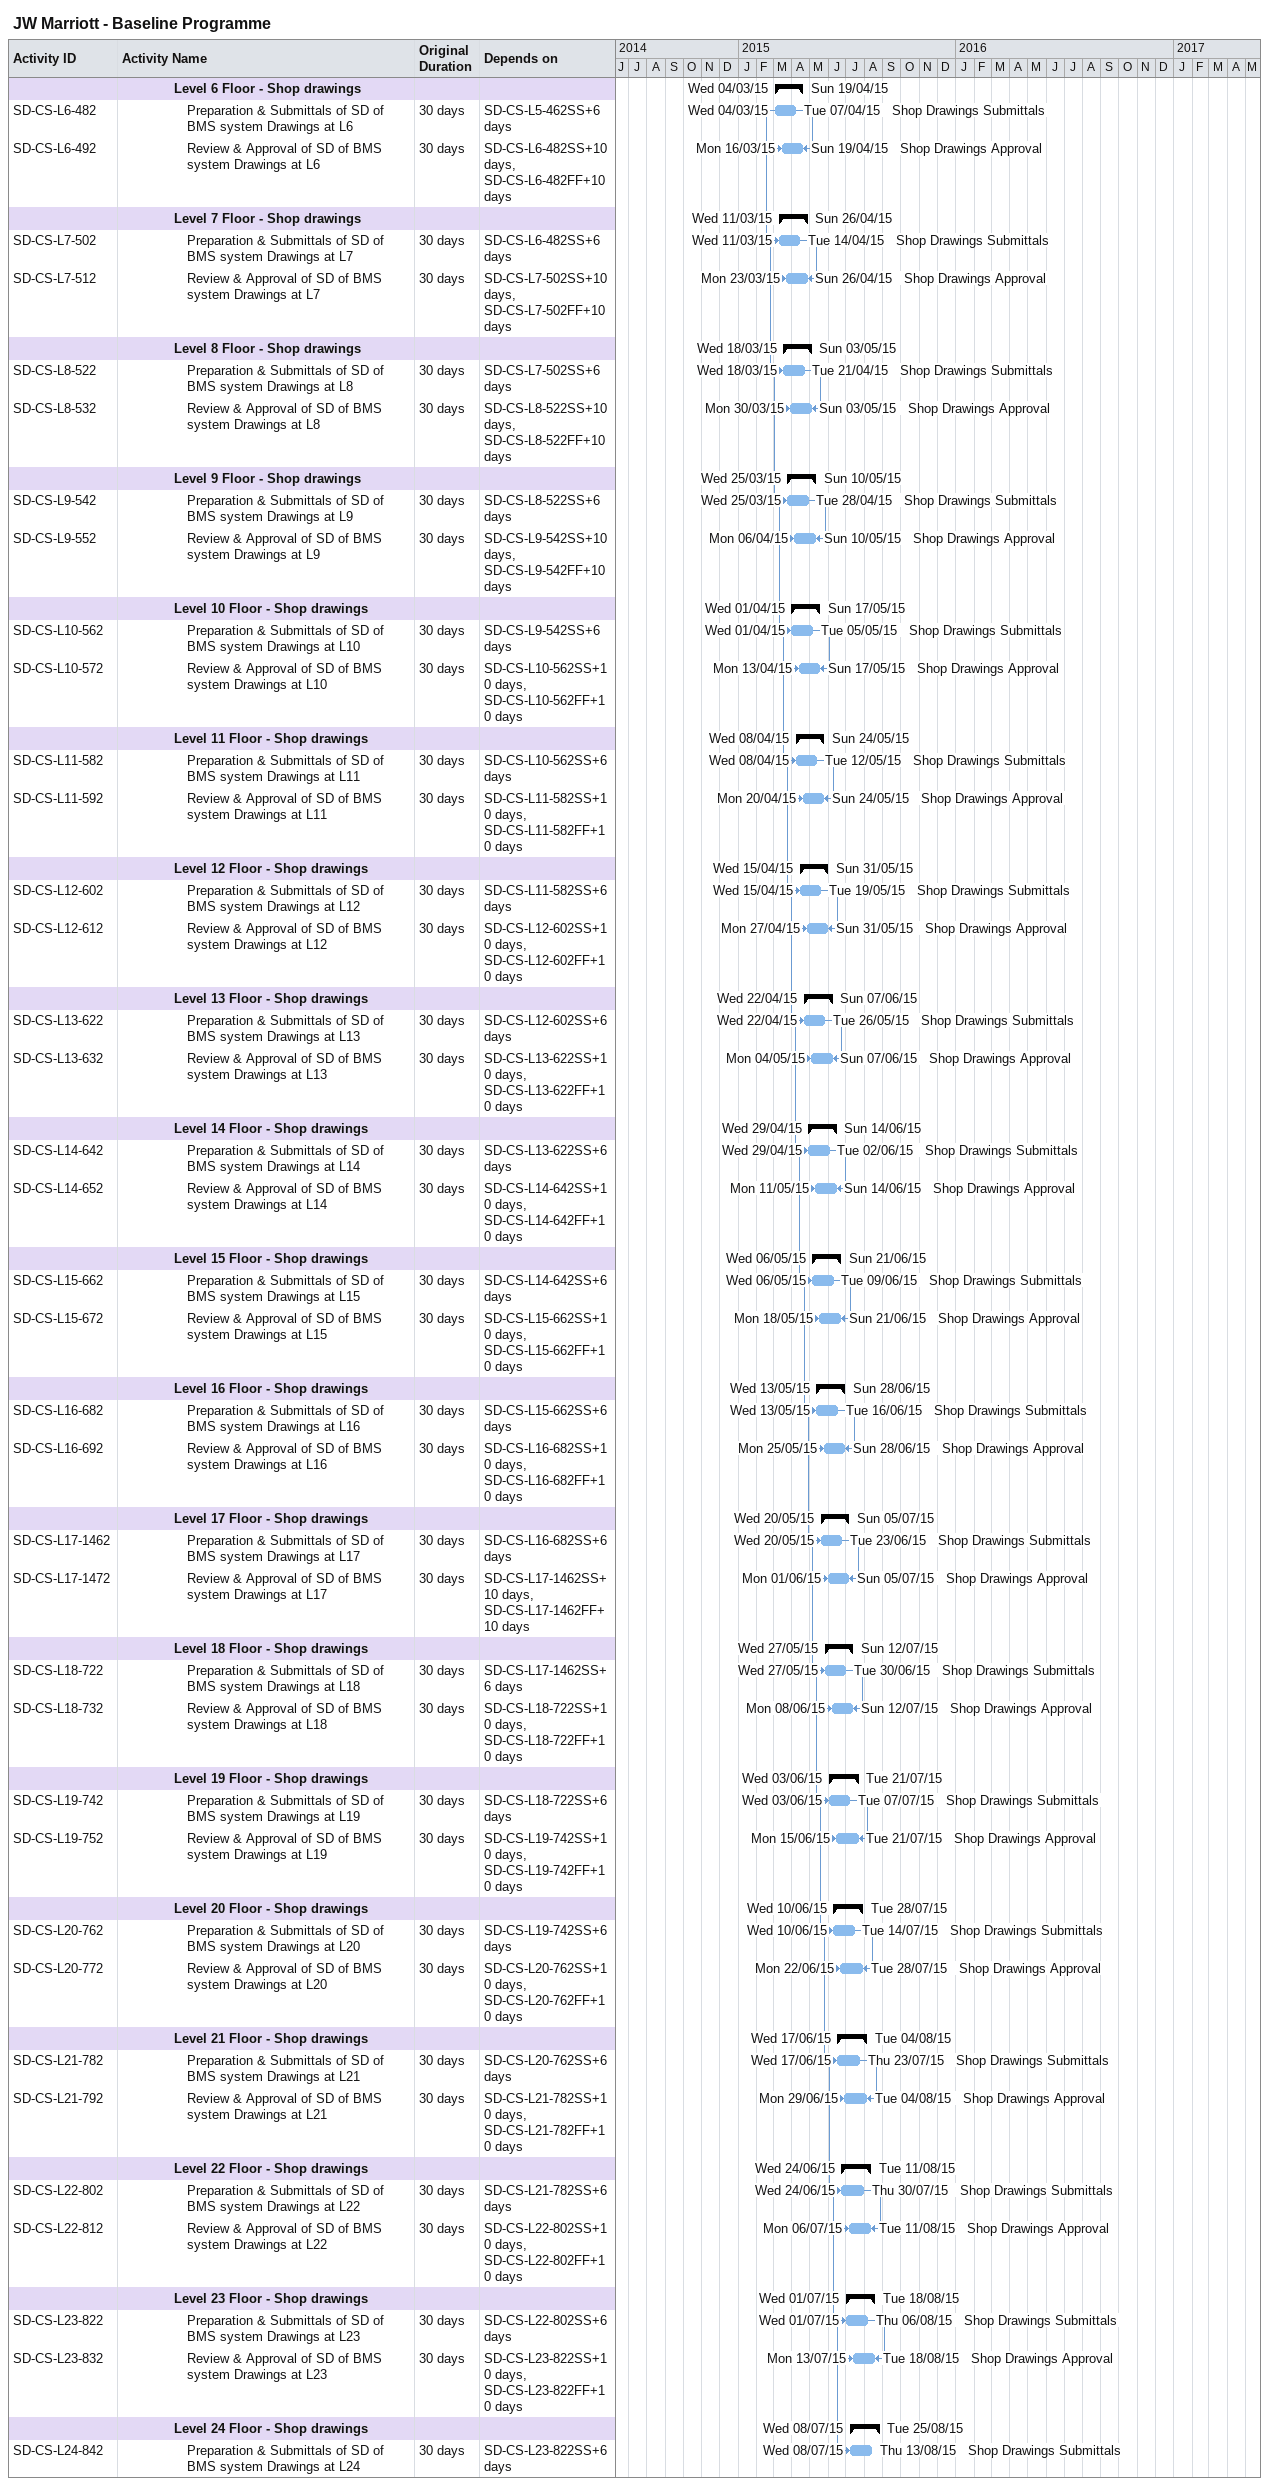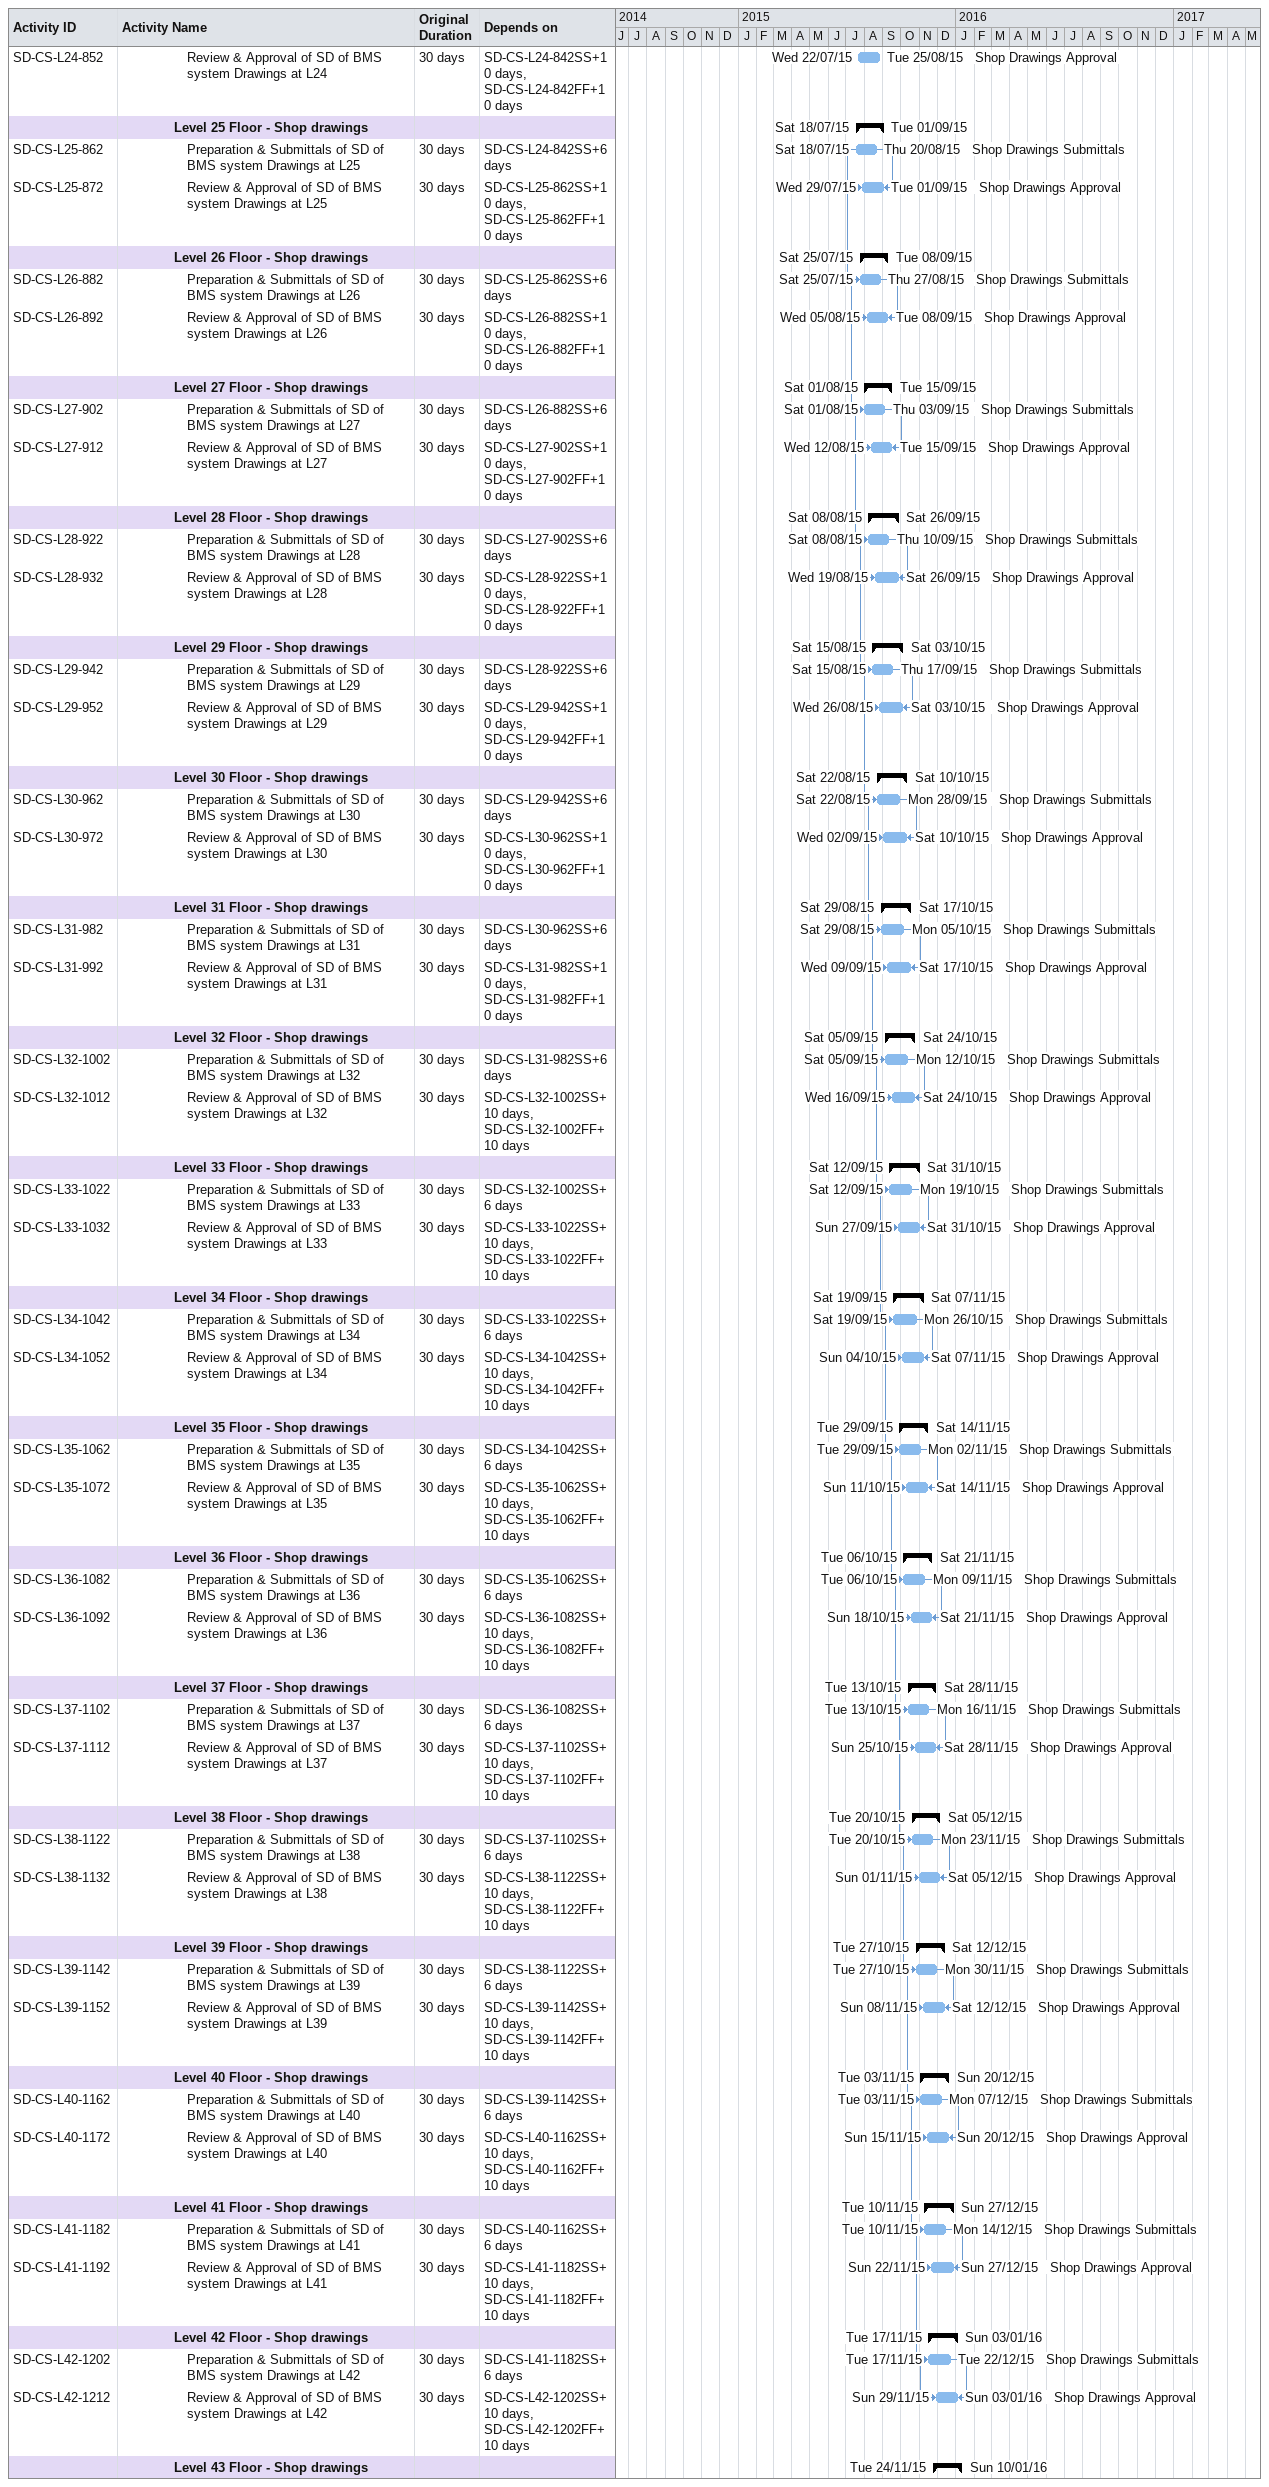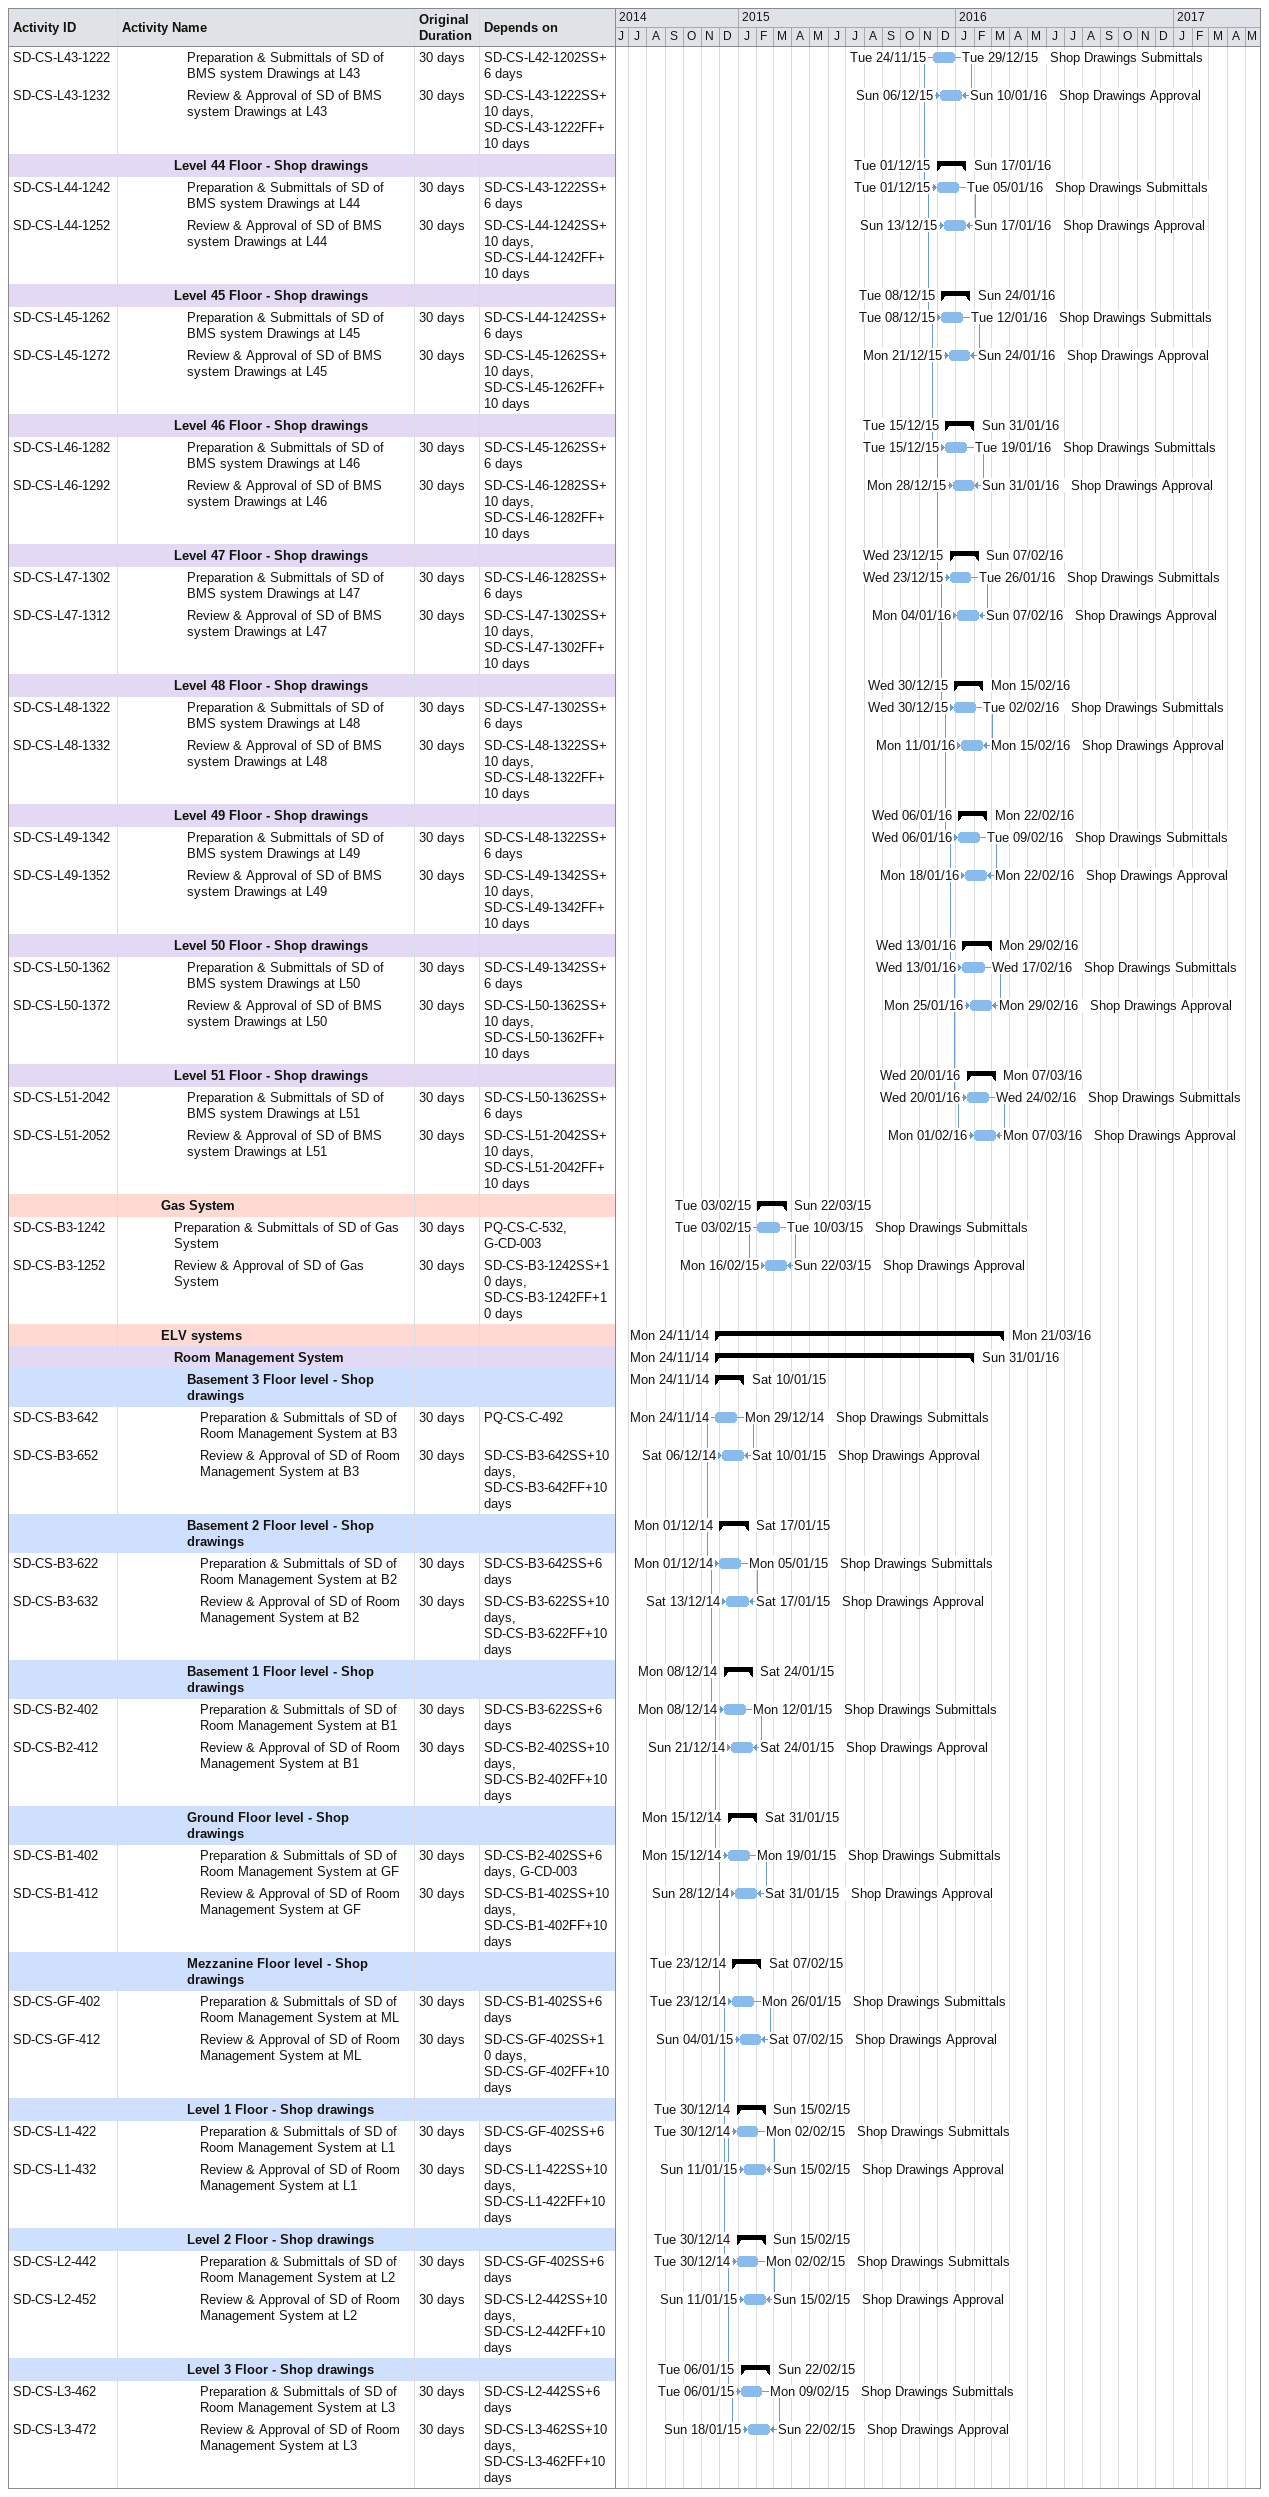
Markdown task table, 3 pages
JW Marriott - Baseline Programme

| ID | Level | Task | Original duration | Start | Finish | Predecessors | Resources |
|---|---|---|---|---|---|---|---|
|  | 5 | **Level 6 Floor - Shop drawings** |  | 2015-03-04 | 2015-04-19 |  |  |
| SD-CS-L6-482 | 6 | Preparation & Submittals of SD of BMS system Drawings at L6 | 30d | 2015-03-04 | 2015-04-07 | SD-CS-L5-462SS+6d | Shop Drawings Submittals |
| SD-CS-L6-492 | 6 | Review & Approval of SD of BMS system Drawings at L6 | 30d | 2015-03-16 | 2015-04-19 | SD-CS-L6-482SS+10d, SD-CS-L6-482FF+10d | Shop Drawings Approval |
|  | 5 | **Level 7 Floor - Shop drawings** |  | 2015-03-11 | 2015-04-26 |  |  |
| SD-CS-L7-502 | 6 | Preparation & Submittals of SD of BMS system Drawings at L7 | 30d | 2015-03-11 | 2015-04-14 | SD-CS-L6-482SS+6d | Shop Drawings Submittals |
| SD-CS-L7-512 | 6 | Review & Approval of SD of BMS system Drawings at L7 | 30d | 2015-03-23 | 2015-04-26 | SD-CS-L7-502SS+10d, SD-CS-L7-502FF+10d | Shop Drawings Approval |
|  | 5 | **Level 8 Floor - Shop drawings** |  | 2015-03-18 | 2015-05-03 |  |  |
| SD-CS-L8-522 | 6 | Preparation & Submittals of SD of BMS system Drawings at L8 | 30d | 2015-03-18 | 2015-04-21 | SD-CS-L7-502SS+6d | Shop Drawings Submittals |
| SD-CS-L8-532 | 6 | Review & Approval of SD of BMS system Drawings at L8 | 30d | 2015-03-30 | 2015-05-03 | SD-CS-L8-522SS+10d, SD-CS-L8-522FF+10d | Shop Drawings Approval |
|  | 5 | **Level 9 Floor - Shop drawings** |  | 2015-03-25 | 2015-05-10 |  |  |
| SD-CS-L9-542 | 6 | Preparation & Submittals of SD of BMS system Drawings at L9 | 30d | 2015-03-25 | 2015-04-28 | SD-CS-L8-522SS+6d | Shop Drawings Submittals |
| SD-CS-L9-552 | 6 | Review & Approval of SD of BMS system Drawings at L9 | 30d | 2015-04-06 | 2015-05-10 | SD-CS-L9-542SS+10d, SD-CS-L9-542FF+10d | Shop Drawings Approval |
|  | 5 | **Level 10 Floor - Shop drawings** |  | 2015-04-01 | 2015-05-17 |  |  |
| SD-CS-L10-562 | 6 | Preparation & Submittals of SD of BMS system Drawings at L10 | 30d | 2015-04-01 | 2015-05-05 | SD-CS-L9-542SS+6d | Shop Drawings Submittals |
| SD-CS-L10-572 | 6 | Review & Approval of SD of BMS system Drawings at L10 | 30d | 2015-04-13 | 2015-05-17 | SD-CS-L10-562SS+10d, SD-CS-L10-562FF+10d | Shop Drawings Approval |
|  | 5 | **Level 11 Floor - Shop drawings** |  | 2015-04-08 | 2015-05-24 |  |  |
| SD-CS-L11-582 | 6 | Preparation & Submittals of SD of BMS system Drawings at L11 | 30d | 2015-04-08 | 2015-05-12 | SD-CS-L10-562SS+6d | Shop Drawings Submittals |
| SD-CS-L11-592 | 6 | Review & Approval of SD of BMS system Drawings at L11 | 30d | 2015-04-20 | 2015-05-24 | SD-CS-L11-582SS+10d, SD-CS-L11-582FF+10d | Shop Drawings Approval |
|  | 5 | **Level 12 Floor - Shop drawings** |  | 2015-04-15 | 2015-05-31 |  |  |
| SD-CS-L12-602 | 6 | Preparation & Submittals of SD of BMS system Drawings at L12 | 30d | 2015-04-15 | 2015-05-19 | SD-CS-L11-582SS+6d | Shop Drawings Submittals |
| SD-CS-L12-612 | 6 | Review & Approval of SD of BMS system Drawings at L12 | 30d | 2015-04-27 | 2015-05-31 | SD-CS-L12-602SS+10d, SD-CS-L12-602FF+10d | Shop Drawings Approval |
|  | 5 | **Level 13 Floor - Shop drawings** |  | 2015-04-22 | 2015-06-07 |  |  |
| SD-CS-L13-622 | 6 | Preparation & Submittals of SD of BMS system Drawings at L13 | 30d | 2015-04-22 | 2015-05-26 | SD-CS-L12-602SS+6d | Shop Drawings Submittals |
| SD-CS-L13-632 | 6 | Review & Approval of SD of BMS system Drawings at L13 | 30d | 2015-05-04 | 2015-06-07 | SD-CS-L13-622SS+10d, SD-CS-L13-622FF+10d | Shop Drawings Approval |
|  | 5 | **Level 14 Floor - Shop drawings** |  | 2015-04-29 | 2015-06-14 |  |  |
| SD-CS-L14-642 | 6 | Preparation & Submittals of SD of BMS system Drawings at L14 | 30d | 2015-04-29 | 2015-06-02 | SD-CS-L13-622SS+6d | Shop Drawings Submittals |
| SD-CS-L14-652 | 6 | Review & Approval of SD of BMS system Drawings at L14 | 30d | 2015-05-11 | 2015-06-14 | SD-CS-L14-642SS+10d, SD-CS-L14-642FF+10d | Shop Drawings Approval |
|  | 5 | **Level 15 Floor - Shop drawings** |  | 2015-05-06 | 2015-06-21 |  |  |
| SD-CS-L15-662 | 6 | Preparation & Submittals of SD of BMS system Drawings at L15 | 30d | 2015-05-06 | 2015-06-09 | SD-CS-L14-642SS+6d | Shop Drawings Submittals |
| SD-CS-L15-672 | 6 | Review & Approval of SD of BMS system Drawings at L15 | 30d | 2015-05-18 | 2015-06-21 | SD-CS-L15-662SS+10d, SD-CS-L15-662FF+10d | Shop Drawings Approval |
|  | 5 | **Level 16 Floor - Shop drawings** |  | 2015-05-13 | 2015-06-28 |  |  |
| SD-CS-L16-682 | 6 | Preparation & Submittals of SD of BMS system Drawings at L16 | 30d | 2015-05-13 | 2015-06-16 | SD-CS-L15-662SS+6d | Shop Drawings Submittals |
| SD-CS-L16-692 | 6 | Review & Approval of SD of BMS system Drawings at L16 | 30d | 2015-05-25 | 2015-06-28 | SD-CS-L16-682SS+10d, SD-CS-L16-682FF+10d | Shop Drawings Approval |
|  | 5 | **Level 17 Floor - Shop drawings** |  | 2015-05-20 | 2015-07-05 |  |  |
| SD-CS-L17-1462 | 6 | Preparation & Submittals of SD of BMS system Drawings at L17 | 30d | 2015-05-20 | 2015-06-23 | SD-CS-L16-682SS+6d | Shop Drawings Submittals |
| SD-CS-L17-1472 | 6 | Review & Approval of SD of BMS system Drawings at L17 | 30d | 2015-06-01 | 2015-07-05 | SD-CS-L17-1462SS+10d, SD-CS-L17-1462FF+10d | Shop Drawings Approval |
|  | 5 | **Level 18 Floor - Shop drawings** |  | 2015-05-27 | 2015-07-12 |  |  |
| SD-CS-L18-722 | 6 | Preparation & Submittals of SD of BMS system Drawings at L18 | 30d | 2015-05-27 | 2015-06-30 | SD-CS-L17-1462SS+6d | Shop Drawings Submittals |
| SD-CS-L18-732 | 6 | Review & Approval of SD of BMS system Drawings at L18 | 30d | 2015-06-08 | 2015-07-12 | SD-CS-L18-722SS+10d, SD-CS-L18-722FF+10d | Shop Drawings Approval |
|  | 5 | **Level 19 Floor - Shop drawings** |  | 2015-06-03 | 2015-07-21 |  |  |
| SD-CS-L19-742 | 6 | Preparation & Submittals of SD of BMS system Drawings at L19 | 30d | 2015-06-03 | 2015-07-07 | SD-CS-L18-722SS+6d | Shop Drawings Submittals |
| SD-CS-L19-752 | 6 | Review & Approval of SD of BMS system Drawings at L19 | 30d | 2015-06-15 | 2015-07-21 | SD-CS-L19-742SS+10d, SD-CS-L19-742FF+10d | Shop Drawings Approval |
|  | 5 | **Level 20 Floor - Shop drawings** |  | 2015-06-10 | 2015-07-28 |  |  |
| SD-CS-L20-762 | 6 | Preparation & Submittals of SD of BMS system Drawings at L20 | 30d | 2015-06-10 | 2015-07-14 | SD-CS-L19-742SS+6d | Shop Drawings Submittals |
| SD-CS-L20-772 | 6 | Review & Approval of SD of BMS system Drawings at L20 | 30d | 2015-06-22 | 2015-07-28 | SD-CS-L20-762SS+10d, SD-CS-L20-762FF+10d | Shop Drawings Approval |
|  | 5 | **Level 21 Floor - Shop drawings** |  | 2015-06-17 | 2015-08-04 |  |  |
| SD-CS-L21-782 | 6 | Preparation & Submittals of SD of BMS system Drawings at L21 | 30d | 2015-06-17 | 2015-07-23 | SD-CS-L20-762SS+6d | Shop Drawings Submittals |
| SD-CS-L21-792 | 6 | Review & Approval of SD of BMS system Drawings at L21 | 30d | 2015-06-29 | 2015-08-04 | SD-CS-L21-782SS+10d, SD-CS-L21-782FF+10d | Shop Drawings Approval |
|  | 5 | **Level 22 Floor - Shop drawings** |  | 2015-06-24 | 2015-08-11 |  |  |
| SD-CS-L22-802 | 6 | Preparation & Submittals of SD of BMS system Drawings at L22 | 30d | 2015-06-24 | 2015-07-30 | SD-CS-L21-782SS+6d | Shop Drawings Submittals |
| SD-CS-L22-812 | 6 | Review & Approval of SD of BMS system Drawings at L22 | 30d | 2015-07-06 | 2015-08-11 | SD-CS-L22-802SS+10d, SD-CS-L22-802FF+10d | Shop Drawings Approval |
|  | 5 | **Level 23 Floor - Shop drawings** |  | 2015-07-01 | 2015-08-18 |  |  |
| SD-CS-L23-822 | 6 | Preparation & Submittals of SD of BMS system Drawings at L23 | 30d | 2015-07-01 | 2015-08-06 | SD-CS-L22-802SS+6d | Shop Drawings Submittals |
| SD-CS-L23-832 | 6 | Review & Approval of SD of BMS system Drawings at L23 | 30d | 2015-07-13 | 2015-08-18 | SD-CS-L23-822SS+10d, SD-CS-L23-822FF+10d | Shop Drawings Approval |
|  | 5 | **Level 24 Floor - Shop drawings** |  | 2015-07-08 | 2015-08-25 |  |  |
| SD-CS-L24-842 | 6 | Preparation & Submittals of SD of BMS system Drawings at L24 | 30d | 2015-07-08 | 2015-08-13 | SD-CS-L23-822SS+6d | Shop Drawings Submittals |
| SD-CS-L24-852 | 6 | Review & Approval of SD of BMS system Drawings at L24 | 30d | 2015-07-22 | 2015-08-25 | SD-CS-L24-842SS+10d, SD-CS-L24-842FF+10d | Shop Drawings Approval |
|  | 5 | **Level 25 Floor - Shop drawings** |  | 2015-07-18 | 2015-09-01 |  |  |
| SD-CS-L25-862 | 6 | Preparation & Submittals of SD of BMS system Drawings at L25 | 30d | 2015-07-18 | 2015-08-20 | SD-CS-L24-842SS+6d | Shop Drawings Submittals |
| SD-CS-L25-872 | 6 | Review & Approval of SD of BMS system Drawings at L25 | 30d | 2015-07-29 | 2015-09-01 | SD-CS-L25-862SS+10d, SD-CS-L25-862FF+10d | Shop Drawings Approval |
|  | 5 | **Level 26 Floor - Shop drawings** |  | 2015-07-25 | 2015-09-08 |  |  |
| SD-CS-L26-882 | 6 | Preparation & Submittals of SD of BMS system Drawings at L26 | 30d | 2015-07-25 | 2015-08-27 | SD-CS-L25-862SS+6d | Shop Drawings Submittals |
| SD-CS-L26-892 | 6 | Review & Approval of SD of BMS system Drawings at L26 | 30d | 2015-08-05 | 2015-09-08 | SD-CS-L26-882SS+10d, SD-CS-L26-882FF+10d | Shop Drawings Approval |
|  | 5 | **Level 27 Floor - Shop drawings** |  | 2015-08-01 | 2015-09-15 |  |  |
| SD-CS-L27-902 | 6 | Preparation & Submittals of SD of BMS system Drawings at L27 | 30d | 2015-08-01 | 2015-09-03 | SD-CS-L26-882SS+6d | Shop Drawings Submittals |
| SD-CS-L27-912 | 6 | Review & Approval of SD of BMS system Drawings at L27 | 30d | 2015-08-12 | 2015-09-15 | SD-CS-L27-902SS+10d, SD-CS-L27-902FF+10d | Shop Drawings Approval |
|  | 5 | **Level 28 Floor - Shop drawings** |  | 2015-08-08 | 2015-09-26 |  |  |
| SD-CS-L28-922 | 6 | Preparation & Submittals of SD of BMS system Drawings at L28 | 30d | 2015-08-08 | 2015-09-10 | SD-CS-L27-902SS+6d | Shop Drawings Submittals |
| SD-CS-L28-932 | 6 | Review & Approval of SD of BMS system Drawings at L28 | 30d | 2015-08-19 | 2015-09-26 | SD-CS-L28-922SS+10d, SD-CS-L28-922FF+10d | Shop Drawings Approval |
|  | 5 | **Level 29 Floor - Shop drawings** |  | 2015-08-15 | 2015-10-03 |  |  |
| SD-CS-L29-942 | 6 | Preparation & Submittals of SD of BMS system Drawings at L29 | 30d | 2015-08-15 | 2015-09-17 | SD-CS-L28-922SS+6d | Shop Drawings Submittals |
| SD-CS-L29-952 | 6 | Review & Approval of SD of BMS system Drawings at L29 | 30d | 2015-08-26 | 2015-10-03 | SD-CS-L29-942SS+10d, SD-CS-L29-942FF+10d | Shop Drawings Approval |
|  | 5 | **Level 30 Floor - Shop drawings** |  | 2015-08-22 | 2015-10-10 |  |  |
| SD-CS-L30-962 | 6 | Preparation & Submittals of SD of BMS system Drawings at L30 | 30d | 2015-08-22 | 2015-09-28 | SD-CS-L29-942SS+6d | Shop Drawings Submittals |
| SD-CS-L30-972 | 6 | Review & Approval of SD of BMS system Drawings at L30 | 30d | 2015-09-02 | 2015-10-10 | SD-CS-L30-962SS+10d, SD-CS-L30-962FF+10d | Shop Drawings Approval |
|  | 5 | **Level 31 Floor - Shop drawings** |  | 2015-08-29 | 2015-10-17 |  |  |
| SD-CS-L31-982 | 6 | Preparation & Submittals of SD of BMS system Drawings at L31 | 30d | 2015-08-29 | 2015-10-05 | SD-CS-L30-962SS+6d | Shop Drawings Submittals |
| SD-CS-L31-992 | 6 | Review & Approval of SD of BMS system Drawings at L31 | 30d | 2015-09-09 | 2015-10-17 | SD-CS-L31-982SS+10d, SD-CS-L31-982FF+10d | Shop Drawings Approval |
|  | 5 | **Level 32 Floor - Shop drawings** |  | 2015-09-05 | 2015-10-24 |  |  |
| SD-CS-L32-1002 | 6 | Preparation & Submittals of SD of BMS system Drawings at L32 | 30d | 2015-09-05 | 2015-10-12 | SD-CS-L31-982SS+6d | Shop Drawings Submittals |
| SD-CS-L32-1012 | 6 | Review & Approval of SD of BMS system Drawings at L32 | 30d | 2015-09-16 | 2015-10-24 | SD-CS-L32-1002SS+10d, SD-CS-L32-1002FF+10d | Shop Drawings Approval |
|  | 5 | **Level 33 Floor - Shop drawings** |  | 2015-09-12 | 2015-10-31 |  |  |
| SD-CS-L33-1022 | 6 | Preparation & Submittals of SD of BMS system Drawings at L33 | 30d | 2015-09-12 | 2015-10-19 | SD-CS-L32-1002SS+6d | Shop Drawings Submittals |
| SD-CS-L33-1032 | 6 | Review & Approval of SD of BMS system Drawings at L33 | 30d | 2015-09-27 | 2015-10-31 | SD-CS-L33-1022SS+10d, SD-CS-L33-1022FF+10d | Shop Drawings Approval |
|  | 5 | **Level 34 Floor - Shop drawings** |  | 2015-09-19 | 2015-11-07 |  |  |
| SD-CS-L34-1042 | 6 | Preparation & Submittals of SD of BMS system Drawings at L34 | 30d | 2015-09-19 | 2015-10-26 | SD-CS-L33-1022SS+6d | Shop Drawings Submittals |
| SD-CS-L34-1052 | 6 | Review & Approval of SD of BMS system Drawings at L34 | 30d | 2015-10-04 | 2015-11-07 | SD-CS-L34-1042SS+10d, SD-CS-L34-1042FF+10d | Shop Drawings Approval |
|  | 5 | **Level 35 Floor - Shop drawings** |  | 2015-09-29 | 2015-11-14 |  |  |
| SD-CS-L35-1062 | 6 | Preparation & Submittals of SD of BMS system Drawings at L35 | 30d | 2015-09-29 | 2015-11-02 | SD-CS-L34-1042SS+6d | Shop Drawings Submittals |
| SD-CS-L35-1072 | 6 | Review & Approval of SD of BMS system Drawings at L35 | 30d | 2015-10-11 | 2015-11-14 | SD-CS-L35-1062SS+10d, SD-CS-L35-1062FF+10d | Shop Drawings Approval |
|  | 5 | **Level 36 Floor - Shop drawings** |  | 2015-10-06 | 2015-11-21 |  |  |
| SD-CS-L36-1082 | 6 | Preparation & Submittals of SD of BMS system Drawings at L36 | 30d | 2015-10-06 | 2015-11-09 | SD-CS-L35-1062SS+6d | Shop Drawings Submittals |
| SD-CS-L36-1092 | 6 | Review & Approval of SD of BMS system Drawings at L36 | 30d | 2015-10-18 | 2015-11-21 | SD-CS-L36-1082SS+10d, SD-CS-L36-1082FF+10d | Shop Drawings Approval |
|  | 5 | **Level 37 Floor - Shop drawings** |  | 2015-10-13 | 2015-11-28 |  |  |
| SD-CS-L37-1102 | 6 | Preparation & Submittals of SD of BMS system Drawings at L37 | 30d | 2015-10-13 | 2015-11-16 | SD-CS-L36-1082SS+6d | Shop Drawings Submittals |
| SD-CS-L37-1112 | 6 | Review & Approval of SD of BMS system Drawings at L37 | 30d | 2015-10-25 | 2015-11-28 | SD-CS-L37-1102SS+10d, SD-CS-L37-1102FF+10d | Shop Drawings Approval |
|  | 5 | **Level 38 Floor - Shop drawings** |  | 2015-10-20 | 2015-12-05 |  |  |
| SD-CS-L38-1122 | 6 | Preparation & Submittals of SD of BMS system Drawings at L38 | 30d | 2015-10-20 | 2015-11-23 | SD-CS-L37-1102SS+6d | Shop Drawings Submittals |
| SD-CS-L38-1132 | 6 | Review & Approval of SD of BMS system Drawings at L38 | 30d | 2015-11-01 | 2015-12-05 | SD-CS-L38-1122SS+10d, SD-CS-L38-1122FF+10d | Shop Drawings Approval |
|  | 5 | **Level 39 Floor - Shop drawings** |  | 2015-10-27 | 2015-12-12 |  |  |
| SD-CS-L39-1142 | 6 | Preparation & Submittals of SD of BMS system Drawings at L39 | 30d | 2015-10-27 | 2015-11-30 | SD-CS-L38-1122SS+6d | Shop Drawings Submittals |
| SD-CS-L39-1152 | 6 | Review & Approval of SD of BMS system Drawings at L39 | 30d | 2015-11-08 | 2015-12-12 | SD-CS-L39-1142SS+10d, SD-CS-L39-1142FF+10d | Shop Drawings Approval |
|  | 5 | **Level 40 Floor - Shop drawings** |  | 2015-11-03 | 2015-12-20 |  |  |
| SD-CS-L40-1162 | 6 | Preparation & Submittals of SD of BMS system Drawings at L40 | 30d | 2015-11-03 | 2015-12-07 | SD-CS-L39-1142SS+6d | Shop Drawings Submittals |
| SD-CS-L40-1172 | 6 | Review & Approval of SD of BMS system Drawings at L40 | 30d | 2015-11-15 | 2015-12-20 | SD-CS-L40-1162SS+10d, SD-CS-L40-1162FF+10d | Shop Drawings Approval |
|  | 5 | **Level 41 Floor - Shop drawings** |  | 2015-11-10 | 2015-12-27 |  |  |
| SD-CS-L41-1182 | 6 | Preparation & Submittals of SD of BMS system Drawings at L41 | 30d | 2015-11-10 | 2015-12-14 | SD-CS-L40-1162SS+6d | Shop Drawings Submittals |
| SD-CS-L41-1192 | 6 | Review & Approval of SD of BMS system Drawings at L41 | 30d | 2015-11-22 | 2015-12-27 | SD-CS-L41-1182SS+10d, SD-CS-L41-1182FF+10d | Shop Drawings Approval |
|  | 5 | **Level 42 Floor - Shop drawings** |  | 2015-11-17 | 2016-01-03 |  |  |
| SD-CS-L42-1202 | 6 | Preparation & Submittals of SD of BMS system Drawings at L42 | 30d | 2015-11-17 | 2015-12-22 | SD-CS-L41-1182SS+6d | Shop Drawings Submittals |
| SD-CS-L42-1212 | 6 | Review & Approval of SD of BMS system Drawings at L42 | 30d | 2015-11-29 | 2016-01-03 | SD-CS-L42-1202SS+10d, SD-CS-L42-1202FF+10d | Shop Drawings Approval |
|  | 5 | **Level 43 Floor - Shop drawings** |  | 2015-11-24 | 2016-01-10 |  |  |
| SD-CS-L43-1222 | 6 | Preparation & Submittals of SD of BMS system Drawings at L43 | 30d | 2015-11-24 | 2015-12-29 | SD-CS-L42-1202SS+6d | Shop Drawings Submittals |
| SD-CS-L43-1232 | 6 | Review & Approval of SD of BMS system Drawings at L43 | 30d | 2015-12-06 | 2016-01-10 | SD-CS-L43-1222SS+10d, SD-CS-L43-1222FF+10d | Shop Drawings Approval |
|  | 5 | **Level 44 Floor - Shop drawings** |  | 2015-12-01 | 2016-01-17 |  |  |
| SD-CS-L44-1242 | 6 | Preparation & Submittals of SD of BMS system Drawings at L44 | 30d | 2015-12-01 | 2016-01-05 | SD-CS-L43-1222SS+6d | Shop Drawings Submittals |
| SD-CS-L44-1252 | 6 | Review & Approval of SD of BMS system Drawings at L44 | 30d | 2015-12-13 | 2016-01-17 | SD-CS-L44-1242SS+10d, SD-CS-L44-1242FF+10d | Shop Drawings Approval |
|  | 5 | **Level 45 Floor - Shop drawings** |  | 2015-12-08 | 2016-01-24 |  |  |
| SD-CS-L45-1262 | 6 | Preparation & Submittals of SD of BMS system Drawings at L45 | 30d | 2015-12-08 | 2016-01-12 | SD-CS-L44-1242SS+6d | Shop Drawings Submittals |
| SD-CS-L45-1272 | 6 | Review & Approval of SD of BMS system Drawings at L45 | 30d | 2015-12-21 | 2016-01-24 | SD-CS-L45-1262SS+10d, SD-CS-L45-1262FF+10d | Shop Drawings Approval |
|  | 5 | **Level 46 Floor - Shop drawings** |  | 2015-12-15 | 2016-01-31 |  |  |
| SD-CS-L46-1282 | 6 | Preparation & Submittals of SD of BMS system Drawings at L46 | 30d | 2015-12-15 | 2016-01-19 | SD-CS-L45-1262SS+6d | Shop Drawings Submittals |
| SD-CS-L46-1292 | 6 | Review & Approval of SD of BMS system Drawings at L46 | 30d | 2015-12-28 | 2016-01-31 | SD-CS-L46-1282SS+10d, SD-CS-L46-1282FF+10d | Shop Drawings Approval |
|  | 5 | **Level 47 Floor - Shop drawings** |  | 2015-12-23 | 2016-02-07 |  |  |
| SD-CS-L47-1302 | 6 | Preparation & Submittals of SD of BMS system Drawings at L47 | 30d | 2015-12-23 | 2016-01-26 | SD-CS-L46-1282SS+6d | Shop Drawings Submittals |
| SD-CS-L47-1312 | 6 | Review & Approval of SD of BMS system Drawings at L47 | 30d | 2016-01-04 | 2016-02-07 | SD-CS-L47-1302SS+10d, SD-CS-L47-1302FF+10d | Shop Drawings Approval |
|  | 5 | **Level 48 Floor - Shop drawings** |  | 2015-12-30 | 2016-02-15 |  |  |
| SD-CS-L48-1322 | 6 | Preparation & Submittals of SD of BMS system Drawings at L48 | 30d | 2015-12-30 | 2016-02-02 | SD-CS-L47-1302SS+6d | Shop Drawings Submittals |
| SD-CS-L48-1332 | 6 | Review & Approval of SD of BMS system Drawings at L48 | 30d | 2016-01-11 | 2016-02-15 | SD-CS-L48-1322SS+10d, SD-CS-L48-1322FF+10d | Shop Drawings Approval |
|  | 5 | **Level 49 Floor - Shop drawings** |  | 2016-01-06 | 2016-02-22 |  |  |
| SD-CS-L49-1342 | 6 | Preparation & Submittals of SD of BMS system Drawings at L49 | 30d | 2016-01-06 | 2016-02-09 | SD-CS-L48-1322SS+6d | Shop Drawings Submittals |
| SD-CS-L49-1352 | 6 | Review & Approval of SD of BMS system Drawings at L49 | 30d | 2016-01-18 | 2016-02-22 | SD-CS-L49-1342SS+10d, SD-CS-L49-1342FF+10d | Shop Drawings Approval |
|  | 5 | **Level 50 Floor - Shop drawings** |  | 2016-01-13 | 2016-02-29 |  |  |
| SD-CS-L50-1362 | 6 | Preparation & Submittals of SD of BMS system Drawings at L50 | 30d | 2016-01-13 | 2016-02-17 | SD-CS-L49-1342SS+6d | Shop Drawings Submittals |
| SD-CS-L50-1372 | 6 | Review & Approval of SD of BMS system Drawings at L50 | 30d | 2016-01-25 | 2016-02-29 | SD-CS-L50-1362SS+10d, SD-CS-L50-1362FF+10d | Shop Drawings Approval |
|  | 5 | **Level 51 Floor - Shop drawings** |  | 2016-01-20 | 2016-03-07 |  |  |
| SD-CS-L51-2042 | 6 | Preparation & Submittals of SD of BMS system Drawings at L51 | 30d | 2016-01-20 | 2016-02-24 | SD-CS-L50-1362SS+6d | Shop Drawings Submittals |
| SD-CS-L51-2052 | 6 | Review & Approval of SD of BMS system Drawings at L51 | 30d | 2016-02-01 | 2016-03-07 | SD-CS-L51-2042SS+10d, SD-CS-L51-2042FF+10d | Shop Drawings Approval |
|  | 4 | **Gas System** |  | 2015-02-03 | 2015-03-22 |  |  |
| SD-CS-B3-1242 | 5 | Preparation & Submittals of SD of Gas System | 30d | 2015-02-03 | 2015-03-10 | PQ-CS-C-532, G-CD-003 | Shop Drawings Submittals |
| SD-CS-B3-1252 | 5 | Review & Approval of SD of Gas System | 30d | 2015-02-16 | 2015-03-22 | SD-CS-B3-1242SS+10d, SD-CS-B3-1242FF+10d | Shop Drawings Approval |
|  | 4 | **ELV systems** |  | 2014-11-24 | 2016-03-21 |  |  |
|  | 5 | **Room Management System** |  | 2014-11-24 | 2016-01-31 |  |  |
|  | 6 | **Basement 3 Floor level - Shop drawings** |  | 2014-11-24 | 2015-01-10 |  |  |
| SD-CS-B3-642 | 7 | Preparation & Submittals of SD of Room Management System at B3 | 30d | 2014-11-24 | 2014-12-29 | PQ-CS-C-492 | Shop Drawings Submittals |
| SD-CS-B3-652 | 7 | Review & Approval of SD of Room Management System at B3 | 30d | 2014-12-06 | 2015-01-10 | SD-CS-B3-642SS+10d, SD-CS-B3-642FF+10d | Shop Drawings Approval |
|  | 6 | **Basement 2 Floor level - Shop drawings** |  | 2014-12-01 | 2015-01-17 |  |  |
| SD-CS-B3-622 | 7 | Preparation & Submittals of SD of Room Management System at B2 | 30d | 2014-12-01 | 2015-01-05 | SD-CS-B3-642SS+6d | Shop Drawings Submittals |
| SD-CS-B3-632 | 7 | Review & Approval of SD of Room Management System at B2 | 30d | 2014-12-13 | 2015-01-17 | SD-CS-B3-622SS+10d, SD-CS-B3-622FF+10d | Shop Drawings Approval |
|  | 6 | **Basement 1 Floor level - Shop drawings** |  | 2014-12-08 | 2015-01-24 |  |  |
| SD-CS-B2-402 | 7 | Preparation & Submittals of SD of Room Management System at B1 | 30d | 2014-12-08 | 2015-01-12 | SD-CS-B3-622SS+6d | Shop Drawings Submittals |
| SD-CS-B2-412 | 7 | Review & Approval of SD of Room Management System at B1 | 30d | 2014-12-21 | 2015-01-24 | SD-CS-B2-402SS+10d, SD-CS-B2-402FF+10d | Shop Drawings Approval |
|  | 6 | **Ground Floor level - Shop drawings** |  | 2014-12-15 | 2015-01-31 |  |  |
| SD-CS-B1-402 | 7 | Preparation & Submittals of SD of Room Management System at GF | 30d | 2014-12-15 | 2015-01-19 | SD-CS-B2-402SS+6d, G-CD-003 | Shop Drawings Submittals |
| SD-CS-B1-412 | 7 | Review & Approval of SD of Room Management System at GF | 30d | 2014-12-28 | 2015-01-31 | SD-CS-B1-402SS+10d, SD-CS-B1-402FF+10d | Shop Drawings Approval |
|  | 6 | **Mezzanine Floor level - Shop drawings** |  | 2014-12-23 | 2015-02-07 |  |  |
| SD-CS-GF-402 | 7 | Preparation & Submittals of SD of Room Management System at ML | 30d | 2014-12-23 | 2015-01-26 | SD-CS-B1-402SS+6d | Shop Drawings Submittals |
| SD-CS-GF-412 | 7 | Review & Approval of SD of Room Management System at ML | 30d | 2015-01-04 | 2015-02-07 | SD-CS-GF-402SS+10d, SD-CS-GF-402FF+10d | Shop Drawings Approval |
|  | 6 | **Level 1 Floor - Shop drawings** |  | 2014-12-30 | 2015-02-15 |  |  |
| SD-CS-L1-422 | 7 | Preparation & Submittals of SD of Room Management System at L1 | 30d | 2014-12-30 | 2015-02-02 | SD-CS-GF-402SS+6d | Shop Drawings Submittals |
| SD-CS-L1-432 | 7 | Review & Approval of SD of Room Management System at L1 | 30d | 2015-01-11 | 2015-02-15 | SD-CS-L1-422SS+10d, SD-CS-L1-422FF+10d | Shop Drawings Approval |
|  | 6 | **Level 2 Floor - Shop drawings** |  | 2014-12-30 | 2015-02-15 |  |  |
| SD-CS-L2-442 | 7 | Preparation & Submittals of SD of Room Management System at L2 | 30d | 2014-12-30 | 2015-02-02 | SD-CS-GF-402SS+6d | Shop Drawings Submittals |
| SD-CS-L2-452 | 7 | Review & Approval of SD of Room Management System at L2 | 30d | 2015-01-11 | 2015-02-15 | SD-CS-L2-442SS+10d, SD-CS-L2-442FF+10d | Shop Drawings Approval |
|  | 6 | **Level 3 Floor - Shop drawings** |  | 2015-01-06 | 2015-02-22 |  |  |
| SD-CS-L3-462 | 7 | Preparation & Submittals of SD of Room Management System at L3 | 30d | 2015-01-06 | 2015-02-09 | SD-CS-L2-442SS+6d | Shop Drawings Submittals |
| SD-CS-L3-472 | 7 | Review & Approval of SD of Room Management System at L3 | 30d | 2015-01-18 | 2015-02-22 | SD-CS-L3-462SS+10d, SD-CS-L3-462FF+10d | Shop Drawings Approval |
